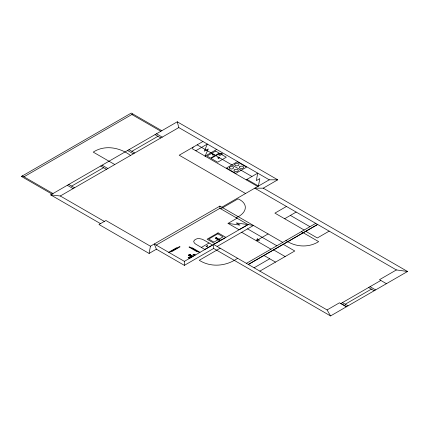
<?xml version="1.0" encoding="UTF-8"?>
<svg xmlns="http://www.w3.org/2000/svg" width="429" height="429" viewBox="0 0 429 429"><rect width="100%" height="100%" fill="white"/><g stroke="black" fill="none" stroke-linecap="round" stroke-linejoin="round"><path stroke-width="0.64" d="M258.424 186.073L259.808 178.609L256.349 180.609L257.716 173.155L246.149 179.831M150.434 246.208L105.915 220.506L98.981 224.506L149.083 253.432L150.434 246.208L219.9 206.102L282.759 242.39M205.083 156.118L208.263 148.938L204.338 151.201L207.314 144.08L195.774 150.745M193.291 147.072L192.675 147.667L192.583 148.906L257.716 186.486M52.027 194.106L21.45 176.453L22.41 175.895L52.987 193.549M21.45 176.453L131.263 113.063L161.83 130.711M23.976 176.802L132.818 113.958M100.483 223.638L50.676 194.884L177.263 121.798L277.74 179.81L263.25 188.175L254.783 188.175L396.391 269.932L407.55 271.487L330.555 315.937L213.658 248.45L184.373 265.358L156.397 249.206L154.284 243.983L184.373 261.358L248.069 224.582L253.453 225.472L217.122 246.45M71.638 186.111L103.55 167.691M131.88 151.33L157.936 136.288M50.676 194.884L60.296 195.994L178.802 127.574L269.273 179.81L277.74 179.81M202.933 141.506L179.204 155.207L245.549 193.511M205.094 156.129L216.64 149.464M156.21 245.093L219.9 208.322L248.069 224.582L239.082 229.756L228.046 223.391L237.023 218.205M221.82 207.207L269.273 179.81M220.763 208.821L238.041 198.847C249.587 203.947 246.267 213.669 236.122 217.685M149.083 253.432L156.397 249.206M168.683 252.295L176.566 247.748L177.048 248.026M169.165 252.574L179.59 246.557L180.073 246.831L172.19 251.383L171.707 251.104M191.65 248.053L192.133 247.774L200.016 252.327M201.367 247.442L209.062 242.996L212.521 244.997L204.826 249.437L195.651 244.106L194.273 242.894L193.645 241.254C195.506 237.468 201.019 238.288 204.086 240.149L209.062 242.996M197.372 251.356L196.89 251.63L189.007 247.083L189.484 246.804L199.533 252.606M190.519 255.92L191.039 255.62M190.889 256.129L188.095 257.738L189.269 258.419L195.351 254.906L194.176 254.231L191.404 255.829M286.454 206.462L274.914 213.127L304.145 230.003M220.163 248.203L199.26 260.274C211.009 267.803 226.496 266.232 237.602 258.274M284.631 218.736L296.171 212.071M256.317 240.739L268.104 233.928M246.391 263.347L315.723 223.359M248.316 264.457L317.616 224.453M248.343 264.473L317.637 224.464M254.091 267.793L269.712 258.773M259.861 271.123L294.777 250.992L283.231 244.326M329.182 231.129L317.331 237.972L305.786 231.306M213.658 248.45L213.658 244.45L327.091 309.942L339.441 302.81L346.364 306.81M396.391 269.932L379.493 279.687L386.422 283.687M340.771 303.582L380.829 280.459M345.259 304.22L371.385 289.135M248.059 224.576L236.234 222.951L239.988 225.118L228.062 223.38M197.174 144.868L251.941 176.491M263.25 188.175L407.55 271.487M246.938 179.376L258.483 186.041M131.859 114.516L160.864 131.263M156.494 133.789L162.264 137.124M155.046 134.626L160.821 137.956M290.401 215.406L309.915 226.673M301.324 231.633L318.65 241.634C308.692 247.951 295.517 247.147 285.923 240.524M370.034 286.69L375.627 289.918M368.591 287.521L374.185 290.749M128.995 149.667L134.765 152.997M127.552 150.499L133.322 153.829M130.529 155.443C119.927 147.474 104.853 144.525 93.232 152.113L114.768 164.543M247.56 228.877L276.861 245.796M273.595 249.893L285.14 256.558M241.661 232.277L270.967 249.195M263.937 255.443L275.504 262.119M342.46 302.606L348.053 305.834M102.107 165.192L107.877 168.522M341.017 303.442L346.611 306.671M100.665 166.023L106.435 169.353M193.559 254.585L194.734 255.26M68.753 184.449L74.523 187.779M192.578 256.504C191.264 256.199 189.559 253.024 188.422 255.228L192.058 256.805M67.31 185.28L73.08 188.61M188.733 257.373L189.924 258.038M60.296 195.994L104.333 221.418M327.091 309.942L330.555 315.937M177.263 121.798L178.802 127.574M219.9 206.102L219.9 208.322M184.373 261.358L184.373 265.358M188.722 255.228L190.251 254.563L188.722 255.228M234.127 169.991L233.966 170.463L234.454 171.268L236.143 171.718L237.832 171.268L238.32 170.463L237.832 169.659L236.964 169.299L235.323 169.299L234.127 169.991M239.511 166.881L239.355 167.353L239.838 168.152L241.532 168.608L242.921 168.329L243.704 167.353L243.216 166.549L242.347 166.189L240.712 166.189L239.511 166.881M229.451 167.294L229.29 167.766L229.778 168.565L231.467 169.021L232.861 168.742L233.644 167.766L233.156 166.961L232.287 166.597L230.652 166.597L229.451 167.294M234.84 164.184L234.679 164.656L235.167 165.455L236.856 165.91L238.545 165.455L239.033 164.656L238.545 163.851L237.677 163.487L236.036 163.487L234.84 164.184M257.277 238.851L256.504 240.626L259.583 240.181L257.277 238.851M219.139 157.775C217.943 158.907 217.943 156.649 219.139 157.775M216.736 238.127C215.54 239.259 215.54 236.996 216.736 238.127M213.631 154.596C212.435 155.727 212.43 153.464 213.631 154.596M214.039 154.596L213.084 155.142L212.13 154.596L213.084 154.043L214.039 154.596M219.546 157.775L218.592 158.328L217.642 157.775L218.592 157.223L219.546 157.775M217.144 238.127L216.189 238.68L215.24 238.127L216.189 237.575L217.144 238.127M193.994 255.11L193.994 255.11M189.366 257.647L189.731 257.593L189.366 257.647M215.658 151.062L206.998 156.059L210.553 158.108L219.208 153.11L215.658 151.062M219.723 153.432L211.063 158.43L217.642 162.226L226.298 157.228L219.723 153.432M221.418 153.276L218.72 154.831L219.879 155.496L222.571 153.941L221.418 153.276M237.264 161.781L226.491 168.002L235.784 173.37L246.562 167.149L237.264 161.781M218.066 232.872L207.089 239.21L214.886 243.71L225.863 237.376L218.066 232.872M217.841 233.8L208.698 239.082L213.937 242.106L223.08 236.824L217.841 233.8M217.578 238.293L216.425 238.964L219.117 240.519L220.27 239.849L217.578 238.293M207.261 245.694L206.038 246.402L206.622 246.739L207.845 246.031L207.261 245.694"/></g></svg>
